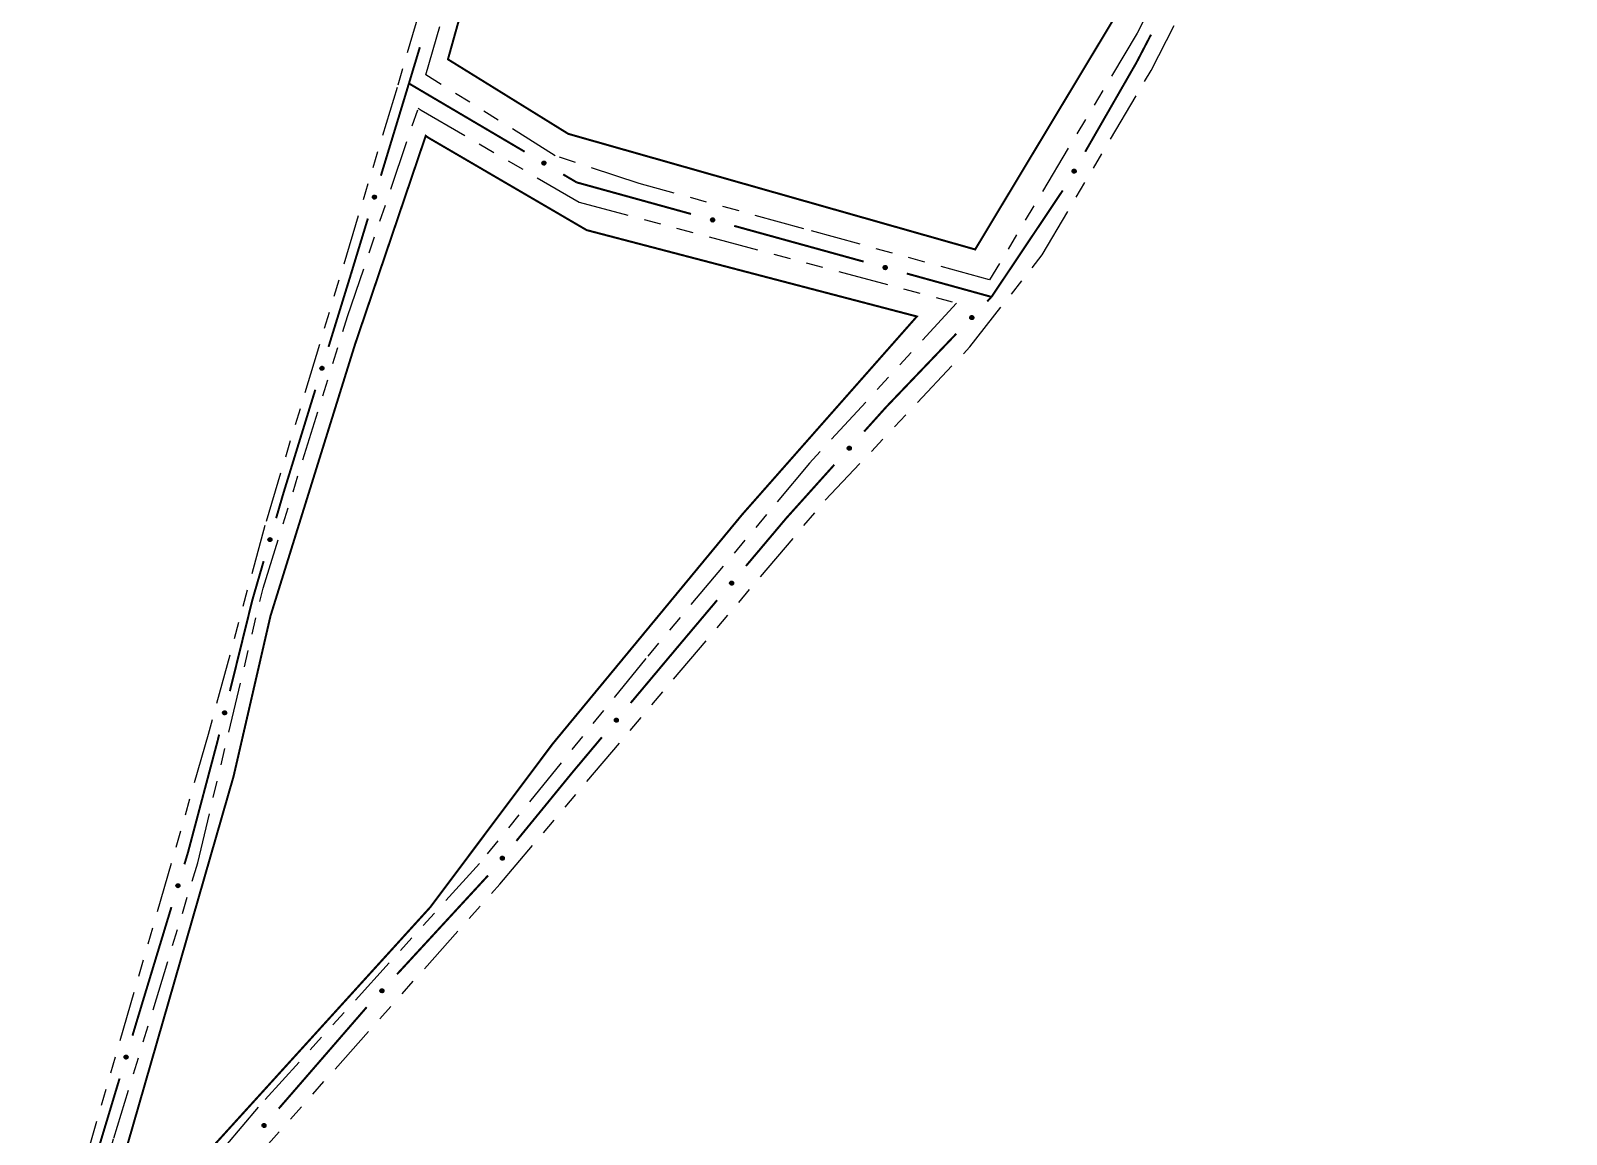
# Model space of a CAD drawing. Extents: x 208948 to 212966, y 4875285 to 4878160.
# Drawn here: x 209792 to 209929.2, y 4876643.2 to 4876741.8 of the extents above; entities that cross this region are included whole.
import ezdxf

# ---------------------------------------------------------------- set-up
doc = ezdxf.new("R2010")
doc.units = 0
doc.header["$LTSCALE"] = 1.5
doc.header["$MEASUREMENT"] = 0
doc.linetypes.add('TRACO_12', pattern=[2.5, 2, -0.5])
doc.linetypes.add('TRACO_25', pattern=[8, 3, -1, 1, -1, 1, -1])
for name, color, linetype in [('RU-QUADRA', 210, 'CONTINUOUS'), ('SV-EIXO-RUA-N-PAV', 6, 'CONTINUOUS'), ('SV-RUA-NAO-PAV', 7, 'CONTINUOUS')]:
    doc.layers.add(name, color=color, linetype=linetype)

msp = doc.modelspace()

# ---------------------------------------------------------------- linework, layer by layer
at = {"layer": 'RU-QUADRA', "linetype": 'Continuous', "const_width": 0.18, "flags": 128}
msp.add_lwpolyline([(209833.854038, 4876755.64471), (209833.854038, 4876755.64471), (209913.547494, 4877007.803964), (209983.787586, 4876971.967183), (209920.71485, 4876822.169434), (209895.288293, 4876755.649519), (209888.730898, 4876742.782971), (209876.383166, 4876722.24931), (209840.029735, 4876732.578336), (209829.27515, 4876739.238846)], close=True, dxfattribs=at)
at = {"layer": 'RU-QUADRA', "linetype": 'TRACO_12', "const_width": 0.18, "flags": 128}
msp.add_lwpolyline([(209827.550847, 4876732.220419), (209841.672902, 4876723.977615), (209871.174251, 4876716.262336), (209862.811937, 4876706.785047), (209855.564598, 4876698.562106), (209838.630913, 4876678.074437), (209827.702113, 4876663.485762), (209796.968998, 4876629.655409), (209800.090522, 4876640.351576), (209810.119243, 4876675.169704), (209813.419971, 4876689.507026), (209820.974779, 4876713.774641), (209827.290803, 4876732.400479)], close=True, dxfattribs=at)
at = {"layer": 'SV-EIXO-RUA-N-PAV', "const_width": 0.18}
for points in [[(209826.766457, 4876740.323245), (209825.900512, 4876737.450939)], [(209892.093417, 4876741.438618), (209891.169788, 4876739.664664)], [(209890.803433, 4876738.961029), (209886.216396, 4876730.978393)], [(209891.169788, 4876739.664664), (209890.803433, 4876738.961029)], [(209825.900512, 4876737.450939), (209825.789379, 4876737.082318)], [(209825.789379, 4876737.082318), (209823.282912, 4876728.840007)], [(209825.789379, 4876737.082318), (209836.126069, 4876730.987005)], [(209839.571633, 4876728.955234), (209840.433024, 4876728.447292)], [(209840.433024, 4876728.447292), (209840.780852, 4876728.242186)], [(209840.780852, 4876728.242186), (209850.994899, 4876725.422127)], [(209884.208408, 4876727.519569), (209878.090354, 4876718.377938)], [(209822.119142, 4876725.013045), (209820.664429, 4876720.229342)], [(209854.850638, 4876724.357573), (209866.417856, 4876721.16391)], [(209820.603449, 4876720.028814), (209818.602582, 4876713.539891)], [(209820.664429, 4876720.229342), (209820.603449, 4876720.028814)], [(209870.273595, 4876720.099356), (209877.021138, 4876718.236386)], [(209877.021138, 4876718.236386), (209877.84364, 4876718.009297)], [(209878.090354, 4876718.377938), (209877.84364, 4876718.009297)], [(209877.84364, 4876718.009297), (209877.45902, 4876717.607216)], [(209874.694047, 4876714.716728), (209868.472858, 4876708.213128)], [(209817.423938, 4876709.717483), (209814.771989, 4876701.117066)], [(209868.436612, 4876708.175237), (209866.466329, 4876705.98295)], [(209868.472858, 4876708.213128), (209868.436612, 4876708.175237)], [(209863.792552, 4876703.007902), (209859.781885, 4876698.545329)], [(209814.571947, 4876700.468317), (209813.923922, 4876698.239503)], [(209814.771989, 4876701.117066), (209814.571947, 4876700.468317)], [(209859.515015, 4876698.248389), (209855.904415, 4876693.966792)], [(209859.781885, 4876698.545329), (209859.515015, 4876698.248389)], [(209812.807171, 4876694.398557), (209811.969608, 4876691.517847)], [(209811.807508, 4876690.960324), (209809.791162, 4876682.785945)], [(209811.969608, 4876691.517847), (209811.807508, 4876690.960324)], [(209853.325764, 4876690.908923), (209850.102451, 4876687.086587)], [(209850.048908, 4876687.023094), (209845.601798, 4876681.725233)], [(209850.102451, 4876687.086587), (209850.048908, 4876687.023094)], [(209808.833208, 4876678.902348), (209808.707986, 4876678.394695)], [(209843.030079, 4876678.661532), (209840.45836, 4876675.597832)], [(209808.707986, 4876678.394695), (209806.275548, 4876669.235042)], [(209840.415258, 4876675.546485), (209835.394863, 4876669.404214)], [(209840.45836, 4876675.597832), (209840.415258, 4876675.546485)], [(209806.275548, 4876669.235042), (209806.027319, 4876668.300306)], [(209806.027319, 4876668.300306), (209805.727191, 4876667.312007)], [(209832.859591, 4876666.310478), (209824.725428, 4876657.48804)], [(209804.564881, 4876663.484601), (209801.949683, 4876654.872938)], [(209801.880661, 4876654.645655), (209801.08459, 4876652.000377)], [(209801.949683, 4876654.872938), (209801.880661, 4876654.645655)], [(209822.014495, 4876654.546822), (209814.153848, 4876645.479837)], [(209799.931894, 4876648.170064), (209797.914676, 4876641.467018)]]:
    msp.add_lwpolyline(points, dxfattribs=at)
at = {"layer": 'SV-EIXO-RUA-N-PAV'}
for points in [[(209837.781001, 4876730.138924), (209837.828179, 4876730.151817), (209837.871363, 4876730.153251), (209837.907725, 4876730.14408), (209837.937743, 4876730.127597), (209837.966555, 4876730.107276), (209837.991083, 4876730.080379), (209838.011693, 4876730.044497), (209838.024959, 4876729.997261), (209838.02352, 4876729.952927), (209838.016437, 4876729.916797), (209838.001052, 4876729.884506), (209837.980842, 4876729.856848), (209837.95206, 4876729.832293), (209837.915493, 4876729.811762), (209837.867673, 4876729.799572), (209837.825327, 4876729.798457), (209837.790389, 4876729.808251), (209837.758023, 4876729.823923), (209837.728858, 4876729.845022), (209837.704933, 4876729.871563), (209837.684327, 4876729.908418), (209837.672921, 4876729.955776), (209837.671327, 4876729.997998), (209837.680628, 4876730.033065), (209837.696774, 4876730.064581), (209837.716805, 4876730.093727), (209837.742816, 4876730.119508), (209837.781001, 4876730.138924)], [(209885.38697, 4876729.314033), (209885.400393, 4876729.267002), (209885.402312, 4876729.223837), (209885.39355, 4876729.187375), (209885.377407, 4876729.157173), (209885.35741, 4876729.128135), (209885.330791, 4876729.103306), (209885.295142, 4876729.082294), (209885.248059, 4876729.068498), (209885.203711, 4876729.069438), (209885.167504, 4876729.076115), (209885.135042, 4876729.091136), (209885.107158, 4876729.111034), (209885.082282, 4876729.139537), (209885.061341, 4876729.175872), (209885.048614, 4876729.223552), (209885.047023, 4876729.265882), (209885.056424, 4876729.300928), (209885.071731, 4876729.333468), (209885.092501, 4876729.362869), (209885.118771, 4876729.38709), (209885.155393, 4876729.408109), (209885.202619, 4876729.420047), (209885.244821, 4876729.422116), (209885.279989, 4876729.41321), (209885.311686, 4876729.397418), (209885.341054, 4876729.377716), (209885.367127, 4876729.351997), (209885.38697, 4876729.314033)], [(209822.848148, 4876727.031964), (209822.871783, 4876726.989145), (209822.88334, 4876726.947512), (209822.882985, 4876726.910013), (209822.87403, 4876726.876958), (209822.861061, 4876726.844173), (209822.840692, 4876726.814004), (209822.810668, 4876726.785528), (209822.767882, 4876726.761517), (209822.724454, 4876726.752481), (209822.687672, 4876726.750863), (209822.652667, 4876726.758215), (209822.621029, 4876726.771348), (209822.590391, 4876726.793542), (209822.56183, 4876726.824251), (209822.538728, 4876726.867858), (209822.527677, 4876726.908752), (209822.528974, 4876726.945014), (209822.536588, 4876726.980159), (209822.55023, 4876727.013471), (209822.570395, 4876727.04297), (209822.601365, 4876727.071671), (209822.644708, 4876727.093903), (209822.685369, 4876727.10539), (209822.721639, 4876727.104603), (209822.756071, 4876727.096327), (209822.789112, 4876727.083719), (209822.820291, 4876727.064506), (209822.848148, 4876727.031964)], [(209852.813567, 4876725.0342), (209852.855761, 4876725.058932), (209852.897082, 4876725.071561), (209852.934577, 4876725.072174), (209852.967852, 4876725.064076), (209853.000961, 4876725.051957), (209853.031646, 4876725.032375), (209853.060889, 4876725.003096), (209853.085996, 4876724.960944), (209853.09615, 4876724.917764), (209853.098718, 4876724.881036), (209853.092272, 4876724.845853), (209853.07996, 4876724.813886), (209853.058565, 4876724.782685), (209853.028605, 4876724.753341), (209852.985608, 4876724.72912), (209852.945013, 4876724.717018), (209852.90873, 4876724.717377), (209852.8734, 4876724.724081), (209852.839747, 4876724.736858), (209852.809737, 4876724.756255), (209852.780246, 4876724.786473), (209852.756902, 4876724.829228), (209852.744369, 4876724.869579), (209852.744219, 4876724.905857), (209852.751603, 4876724.940491), (209852.763354, 4876724.973847), (209852.781754, 4876725.005512), (209852.813567, 4876725.0342)], [(209868.236523, 4876720.775982), (209868.278717, 4876720.800715), (209868.320038, 4876720.813343), (209868.357534, 4876720.813956), (209868.390809, 4876720.805859), (209868.423918, 4876720.79374), (209868.454603, 4876720.774157), (209868.483845, 4876720.744879), (209868.508952, 4876720.702727), (209868.519107, 4876720.659547), (209868.521675, 4876720.622819), (209868.515228, 4876720.587635), (209868.502917, 4876720.555669), (209868.481521, 4876720.524468), (209868.451561, 4876720.495123), (209868.408565, 4876720.470903), (209868.367969, 4876720.4588), (209868.331687, 4876720.45916), (209868.296357, 4876720.465864), (209868.262703, 4876720.478641), (209868.232693, 4876720.498038), (209868.203202, 4876720.528256), (209868.179859, 4876720.571011), (209868.167326, 4876720.611361), (209868.167175, 4876720.64764), (209868.174559, 4876720.682274), (209868.18631, 4876720.715629), (209868.204711, 4876720.747294), (209868.236523, 4876720.775982)], [(209876.255398, 4876716.189706), (209876.257176, 4876716.14083), (209876.248709, 4876716.09846), (209876.231477, 4876716.065154), (209876.208574, 4876716.039693), (209876.18221, 4876716.016283), (209876.150422, 4876715.998547), (209876.110781, 4876715.986676), (209876.061764, 4876715.984548), (209876.01893, 4876715.996074), (209875.985373, 4876716.011222), (209875.957448, 4876716.033575), (209875.935137, 4876716.059567), (209875.917805, 4876716.093195), (209875.906167, 4876716.133486), (209875.90522, 4876716.182826), (209875.913806, 4876716.224307), (209875.93132, 4876716.256085), (209875.95397, 4876716.284016), (209875.981172, 4876716.307592), (209876.012475, 4876716.324823), (209876.053062, 4876716.336468), (209876.101774, 4876716.336757), (209876.143244, 4876716.328666), (209876.17526, 4876716.311603), (209876.202256, 4876716.288685), (209876.226056, 4876716.262527), (209876.245216, 4876716.231316), (209876.255398, 4876716.189706)], [(209818.16079, 4876711.733552), (209818.184258, 4876711.690642), (209818.195653, 4876711.648963), (209818.195152, 4876711.611466), (209818.186069, 4876711.578447), (209818.172972, 4876711.545712), (209818.152486, 4876711.515623), (209818.122352, 4876711.487263), (209818.079472, 4876711.46342), (209818.03601, 4876711.454553), (209817.999222, 4876711.453077), (209817.964246, 4876711.460566), (209817.932659, 4876711.473821), (209817.902108, 4876711.496135), (209817.873666, 4876711.526953), (209817.850734, 4876711.570651), (209817.839843, 4876711.611587), (209817.84128, 4876711.647844), (209817.849031, 4876711.682959), (209817.862802, 4876711.716218), (209817.883082, 4876711.745638), (209817.914163, 4876711.774219), (209817.957593, 4876711.796281), (209817.998298, 4876711.80761), (209818.034565, 4876711.806682), (209818.068964, 4876711.798273), (209818.101956, 4876711.785536), (209818.13306, 4876711.766202), (209818.16079, 4876711.733552)], [(209865.307357, 4876704.528707), (209865.310653, 4876704.47991), (209865.303508, 4876704.437297), (209865.287319, 4876704.403471), (209865.265219, 4876704.37731), (209865.239595, 4876704.353093), (209865.208374, 4876704.334376), (209865.169121, 4876704.321279), (209865.120194, 4876704.317629), (209865.077022, 4876704.327817), (209865.043011, 4876704.341914), (209865.014405, 4876704.363388), (209864.991296, 4876704.388675), (209864.972927, 4876704.421748), (209864.960042, 4876704.461657), (209864.957562, 4876704.510944), (209864.964854, 4876704.552672), (209864.981372, 4876704.584979), (209865.003142, 4876704.613601), (209865.029598, 4876704.638011), (209865.060351, 4876704.656207), (209865.100556, 4876704.669108), (209865.149235, 4876704.670911), (209865.190937, 4876704.664113), (209865.223467, 4876704.648054), (209865.251163, 4876704.625986), (209865.275765, 4876704.600581), (209865.295886, 4876704.56998), (209865.307357, 4876704.528707)], [(209813.511363, 4876696.426264), (209813.535521, 4876696.383739), (209813.547588, 4876696.34225), (209813.547693, 4876696.30475), (209813.539144, 4876696.271588), (209813.526578, 4876696.238646), (209813.506581, 4876696.20823), (209813.476908, 4876696.179387), (209813.434419, 4876696.154854), (209813.391106, 4876696.145286), (209813.354346, 4876696.143216), (209813.319254, 4876696.150139), (209813.287457, 4876696.162883), (209813.256549, 4876696.1847), (209813.227614, 4876696.215055), (209813.203979, 4876696.258376), (209813.192428, 4876696.299132), (209813.193279, 4876696.335407), (209813.200462, 4876696.370642), (209813.213694, 4876696.404119), (209813.233496, 4876696.433864), (209813.264112, 4876696.462942), (209813.307179, 4876696.485703), (209813.347696, 4876696.497688), (209813.383973, 4876696.497346), (209813.418504, 4876696.489494), (209813.451697, 4876696.477291), (209813.483109, 4876696.458463), (209813.511363, 4876696.426264)], [(209854.791868, 4876692.476732), (209854.796701, 4876692.428063), (209854.790903, 4876692.385246), (209854.775788, 4876692.350926), (209854.754524, 4876692.324082), (209854.729677, 4876692.299069), (209854.699062, 4876692.279377), (209854.660241, 4876692.265049), (209854.611453, 4876692.259857), (209854.567982, 4876692.26868), (209854.533542, 4876692.281698), (209854.504274, 4876692.302259), (209854.480379, 4876692.326804), (209854.460976, 4876692.359282), (209854.44684, 4876692.398765), (209854.442807, 4876692.447949), (209854.44878, 4876692.489887), (209854.464271, 4876692.522698), (209854.485128, 4876692.551992), (209854.510801, 4876692.577224), (209854.540965, 4876692.596381), (209854.580744, 4876692.610543), (209854.629341, 4876692.613879), (209854.671237, 4876692.6084), (209854.704258, 4876692.593374), (209854.732635, 4876692.572191), (209854.758026, 4876692.547574), (209854.779102, 4876692.517623), (209854.791868, 4876692.476732)], [(209809.453472, 4876680.957283), (209809.479357, 4876680.915786), (209809.493118, 4876680.874829), (209809.494764, 4876680.837364), (209809.487586, 4876680.803879), (209809.476384, 4876680.770449), (209809.457654, 4876680.739236), (209809.429192, 4876680.709198), (209809.387747, 4876680.68294), (209809.344863, 4876680.6716), (209809.30822, 4876680.668022), (209809.272872, 4876680.673496), (209809.240579, 4876680.684923), (209809.208801, 4876680.705451), (209809.178642, 4876680.734591), (209809.153246, 4876680.776905), (209809.14003, 4876680.817151), (209809.13939, 4876680.85343), (209809.145119, 4876680.888931), (209809.156964, 4876680.922923), (209809.175527, 4876680.953456), (209809.204922, 4876680.983769), (209809.247017, 4876681.008281), (209809.287007, 4876681.02192), (209809.323268, 4876681.02307), (209809.358092, 4876681.016643), (209809.391759, 4876681.005815), (209809.423918, 4876680.988293), (209809.453472, 4876680.957283)], [(209844.492629, 4876680.232657), (209844.497572, 4876680.183999), (209844.491871, 4876680.141169), (209844.476834, 4876680.106815), (209844.455631, 4876680.079923), (209844.43084, 4876680.054853), (209844.40027, 4876680.035093), (209844.361481, 4876680.020676), (209844.312706, 4876680.015375), (209844.269214, 4876680.024098), (209844.234746, 4876680.037038), (209844.20543, 4876680.057533), (209844.18148, 4876680.082024), (209844.162004, 4876680.114458), (209844.147778, 4876680.153909), (209844.143634, 4876680.203084), (209844.149511, 4876680.245035), (209844.164928, 4876680.277881), (209844.185719, 4876680.307222), (209844.211335, 4876680.332513), (209844.241456, 4876680.351737), (209844.281202, 4876680.365989), (209844.329792, 4876680.369436), (209844.3717, 4876680.364052), (209844.404754, 4876680.349101), (209844.43318, 4876680.327981), (209844.458627, 4876680.303422), (209844.47977, 4876680.273519), (209844.492629, 4876680.232657)], [(209834.305319, 4876667.897252), (209834.310898, 4876667.848663), (209834.305758, 4876667.805762), (209834.291172, 4876667.771215), (209834.270323, 4876667.744047), (209834.245862, 4876667.718655), (209834.215553, 4876667.698496), (209834.176956, 4876667.683573), (209834.128254, 4876667.677634), (209834.084652, 4876667.685788), (209834.050017, 4876667.698276), (209834.020436, 4876667.718386), (209833.996168, 4876667.742561), (209833.976269, 4876667.774737), (209833.961528, 4876667.813998), (209833.956741, 4876667.863115), (209833.962069, 4876667.905139), (209833.977054, 4876667.938185), (209833.997459, 4876667.967795), (209834.022742, 4876667.993419), (209834.052609, 4876668.013036), (209834.092166, 4876668.027806), (209834.140706, 4876668.031889), (209834.182681, 4876668.027054), (209834.215928, 4876668.012536), (209834.244628, 4876667.991791), (209834.270394, 4876667.967567), (209834.291926, 4876667.937942), (209834.305319, 4876667.897252)], [(209805.293117, 4876665.503798), (209805.316768, 4876665.460988), (209805.328341, 4876665.419359), (209805.328, 4876665.38186), (209805.319058, 4876665.348802), (209805.306101, 4876665.316012), (209805.285744, 4876665.285836), (209805.255731, 4876665.257348), (209805.212954, 4876665.233321), (209805.16953, 4876665.224269), (209805.132748, 4876665.222636), (209805.09774, 4876665.229975), (209805.066097, 4876665.243096), (209805.035451, 4876665.265278), (209805.006878, 4876665.295976), (209804.983759, 4876665.339575), (209804.972693, 4876665.380464), (209804.973976, 4876665.416726), (209804.981577, 4876665.451874), (209804.995206, 4876665.485191), (209805.01536, 4876665.514698), (209805.046319, 4876665.543411), (209805.089654, 4876665.565659), (209805.13031, 4876665.577162), (209805.166581, 4876665.576389), (209805.201016, 4876665.568126), (209805.234061, 4876665.555531), (209805.265248, 4876665.53633), (209805.293117, 4876665.503798)], [(209823.54806, 4876656.048651), (209823.550735, 4876655.999815), (209823.543049, 4876655.957297), (209823.526431, 4876655.923679), (209823.504001, 4876655.897802), (209823.478071, 4876655.873912), (209823.446615, 4876655.855594), (209823.407198, 4876655.842997), (209823.358229, 4876655.839969), (209823.31519, 4876655.850705), (209823.28136, 4876655.865234), (209823.25303, 4876655.88707), (209823.230244, 4876655.912648), (209823.212297, 4876655.945952), (209823.199921, 4876655.986022), (209823.198068, 4876656.035336), (209823.205889, 4876656.076968), (209823.222816, 4876656.109063), (209823.244949, 4876656.137405), (209823.271713, 4876656.161477), (209823.302695, 4876656.179281), (209823.343061, 4876656.191669), (209823.391759, 4876656.192853), (209823.433371, 4876656.185526), (209823.465695, 4876656.169054), (209823.493108, 4876656.146636), (209823.517385, 4876656.12092), (209823.537115, 4876656.090066), (209823.54806, 4876656.048651)], [(209800.655058, 4876650.191083), (209800.678816, 4876650.148333), (209800.690493, 4876650.106733), (209800.690247, 4876650.069234), (209800.681388, 4876650.036153), (209800.668513, 4876650.003331), (209800.648232, 4876649.973103), (209800.618291, 4876649.94454), (209800.575574, 4876649.920406), (209800.532172, 4876649.911245), (209800.495395, 4876649.90952), (209800.460369, 4876649.916771), (209800.428693, 4876649.929812), (209800.397991, 4876649.951917), (209800.369341, 4876649.982543), (209800.346113, 4876650.026084), (209800.334945, 4876650.066946), (209800.336136, 4876650.103211), (209800.343649, 4876650.138378), (209800.357194, 4876650.171729), (209800.377274, 4876650.201286), (209800.408161, 4876650.230077), (209800.451439, 4876650.252434), (209800.492067, 4876650.264038), (209800.528339, 4876650.263356), (209800.562795, 4876650.25518), (209800.595872, 4876650.242667), (209800.627107, 4876650.223545), (209800.655058, 4876650.191083)], [(209813.01342, 4876644.010389), (209813.01712, 4876643.961621), (209813.010328, 4876643.91895), (209812.99442, 4876643.884991), (209812.972538, 4876643.858648), (209812.947115, 4876643.83422), (209812.916051, 4876643.815245), (209812.876907, 4876643.801823), (209812.828012, 4876643.797767), (209812.784758, 4876643.807598), (209812.75063, 4876643.821413), (209812.721847, 4876643.842649), (209812.69853, 4876643.867743), (209812.679887, 4876643.900664), (209812.666673, 4876643.940464), (209812.663785, 4876643.989729), (209812.67073, 4876644.031516), (209812.68698, 4876644.063959), (209812.708513, 4876644.09276), (209812.734766, 4876644.117389), (209812.765367, 4876644.135839), (209812.805464, 4876644.149072), (209812.854126, 4876644.151278), (209812.895883, 4876644.144826), (209812.928545, 4876644.129037), (209812.956423, 4876644.107199), (209812.981234, 4876644.081999), (209813.001608, 4876644.051566), (209813.01342, 4876644.010389)]]:
    msp.add_lwpolyline(points, close=True, dxfattribs=at)
for points in [[(209837.671327, 4876729.997998), (209837.980842, 4876729.856848)], [(209837.672921, 4876729.955776), (209837.95206, 4876729.832293)], [(209837.673485, 4876729.974922), (209837.961844, 4876729.846069)], [(209837.678576, 4876730.013106), (209837.988093, 4876729.871778)], [(209837.680628, 4876730.033065), (209838.001052, 4876729.884506)], [(209837.682709, 4876729.931464), (209837.930894, 4876729.823133)], [(209837.684327, 4876729.908418), (209837.915493, 4876729.811762)], [(209837.69072, 4876730.047132), (209838.005902, 4876729.899294)], [(209837.696774, 4876730.064581), (209838.016437, 4876729.916797)], [(209837.700582, 4876729.889243), (209837.884665, 4876729.809207)], [(209837.704933, 4876729.871563), (209837.867673, 4876729.799572)], [(209837.710609, 4876730.078174), (209838.016599, 4876729.938925)], [(209837.716805, 4876730.093727), (209838.02352, 4876729.952927)], [(209837.720957, 4876729.856635), (209837.840725, 4876729.801852)], [(209837.728858, 4876729.845022), (209837.825327, 4876729.798457)], [(209837.733813, 4876730.104093), (209838.020515, 4876729.977802)], [(209837.742816, 4876730.119508), (209838.024959, 4876729.997261)], [(209837.761719, 4876730.12724), (209838.014335, 4876730.021049)], [(209837.781001, 4876730.138924), (209838.011693, 4876730.044497)], [(209837.806984, 4876730.144903), (209837.994804, 4876730.065832)], [(209837.828179, 4876730.151817), (209837.991083, 4876730.080379)], [(209837.852793, 4876730.152741), (209837.970692, 4876730.097475)], [(209837.871363, 4876730.153251), (209837.966555, 4876730.107276)], [(209885.092501, 4876729.362869), (209885.047023, 4876729.265882)], [(209885.118771, 4876729.38709), (209885.048614, 4876729.223552)], [(209885.104025, 4876729.3709), (209885.050591, 4876729.250524)], [(209885.136401, 4876729.39164), (209885.05844, 4876729.206669)], [(209885.155393, 4876729.408109), (209885.061341, 4876729.175872)], [(209885.178419, 4876729.409987), (209885.072884, 4876729.160599)], [(209885.202619, 4876729.420047), (209885.082282, 4876729.139537)], [(209885.22177, 4876729.419699), (209885.096167, 4876729.129909)], [(209885.244821, 4876729.422116), (209885.107158, 4876729.111034)], [(209885.260009, 4876729.415037), (209885.122169, 4876729.103951)], [(209885.279989, 4876729.41321), (209885.135042, 4876729.091136)], [(209885.294169, 4876729.403276), (209885.149883, 4876729.086452)], [(209885.311686, 4876729.397418), (209885.167504, 4876729.076115)], [(209885.325433, 4876729.383738), (209885.189632, 4876729.076201)], [(209885.341054, 4876729.377716), (209885.203711, 4876729.069438)], [(209885.351611, 4876729.360826), (209885.228551, 4876729.072723)], [(209885.367127, 4876729.351997), (209885.248059, 4876729.068498)], [(209885.37507, 4876729.333182), (209885.271725, 4876729.079389)], [(209885.38697, 4876729.314033), (209885.295142, 4876729.082294)], [(209885.393241, 4876729.288118), (209885.316286, 4876729.099422)], [(209885.400393, 4876729.267002), (209885.330791, 4876729.103306)], [(209885.401593, 4876729.242401), (209885.347656, 4876729.123887)], [(209885.402312, 4876729.223837), (209885.35741, 4876729.128135)], [(209822.55023, 4876727.013471), (209822.527677, 4876726.908752)], [(209822.559658, 4876727.023883), (209822.534601, 4876726.894586)], [(209822.570395, 4876727.04297), (209822.538728, 4876726.867858)], [(209822.586554, 4876727.05136), (209822.552092, 4876726.853612)], [(209822.601365, 4876727.071671), (209822.56183, 4876726.824251)], [(209822.623383, 4876727.078668), (209822.576506, 4876726.811958)], [(209822.644708, 4876727.093903), (209822.590391, 4876726.793542)], [(209822.663449, 4876727.097861), (209822.606082, 4876726.787276)], [(209822.685369, 4876727.10539), (209822.621029, 4876726.771348)], [(209822.701759, 4876727.1019), (209822.637246, 4876726.767815)], [(209822.721639, 4876727.104603), (209822.652667, 4876726.758215)], [(209822.737687, 4876727.098105), (209822.668181, 4876726.756982)], [(209822.756071, 4876727.096327), (209822.687672, 4876726.750863)], [(209822.772538, 4876727.086081), (209822.709216, 4876726.755913)], [(209822.789112, 4876727.083719), (209822.724454, 4876726.752481)], [(209822.80319, 4876727.069628), (209822.747923, 4876726.761257)], [(209822.820291, 4876727.064506), (209822.767882, 4876726.761517)], [(209822.832255, 4876727.047954), (209822.7885, 4876726.777442)], [(209822.848148, 4876727.031964), (209822.810668, 4876726.785528)], [(209822.860075, 4876727.008117), (209822.827429, 4876726.806964)], [(209822.871783, 4876726.989145), (209822.840692, 4876726.814004)], [(209822.878473, 4876726.96544), (209822.852508, 4876726.837845)], [(209822.88334, 4876726.947512), (209822.861061, 4876726.844173)], [(209852.744219, 4876724.905857), (209853.092272, 4876724.845853)], [(209852.744369, 4876724.869579), (209853.07996, 4876724.813886)], [(209852.747435, 4876724.886053), (209853.083074, 4876724.830189)], [(209852.7503, 4876724.922067), (209853.093105, 4876724.861394)], [(209852.751603, 4876724.940491), (209853.098718, 4876724.881036)], [(209852.752461, 4876724.84786), (209853.064425, 4876724.798533)], [(209852.756902, 4876724.829228), (209853.058565, 4876724.782685)], [(209852.761421, 4876724.957217), (209853.093114, 4876724.902443)], [(209852.763354, 4876724.973847), (209853.09615, 4876724.917764)], [(209852.772682, 4876724.808303), (209853.040514, 4876724.76833)], [(209852.777076, 4876724.988284), (209853.086772, 4876724.940999)], [(209852.780246, 4876724.786473), (209853.028605, 4876724.753341)], [(209852.781754, 4876725.005512), (209853.085996, 4876724.960944)], [(209852.797992, 4876725.017898), (209853.069544, 4876724.981145)], [(209852.800933, 4876724.772192), (209852.999505, 4876724.742847)], [(209852.809737, 4876724.756255), (209852.985608, 4876724.72912)], [(209852.813567, 4876725.0342), (209853.060889, 4876725.003096)], [(209852.829094, 4876724.746014), (209852.958996, 4876724.724305)], [(209852.837098, 4876725.046738), (209853.039027, 4876725.019297)], [(209852.839747, 4876724.736858), (209852.945013, 4876724.717018)], [(209852.855761, 4876725.058932), (209853.031646, 4876725.032375)], [(209852.879285, 4876725.066233), (209853.007508, 4876725.043571)], [(209852.897082, 4876725.071561), (209853.000961, 4876725.051957)], [(209868.167175, 4876720.64764), (209868.515228, 4876720.587635)], [(209868.167326, 4876720.611361), (209868.502917, 4876720.555669)], [(209868.170391, 4876720.627836), (209868.50603, 4876720.571972)], [(209868.173257, 4876720.66385), (209868.516061, 4876720.603176)], [(209868.174559, 4876720.682274), (209868.521675, 4876720.622819)], [(209868.175418, 4876720.589643), (209868.487381, 4876720.540316)], [(209868.179859, 4876720.571011), (209868.481521, 4876720.524468)], [(209868.184377, 4876720.699), (209868.51607, 4876720.644226)], [(209868.18631, 4876720.715629), (209868.519107, 4876720.659547)], [(209868.195639, 4876720.550086), (209868.463471, 4876720.510113)], [(209868.200032, 4876720.730067), (209868.509728, 4876720.682781)], [(209868.203202, 4876720.528256), (209868.451561, 4876720.495123)], [(209868.204711, 4876720.747294), (209868.508952, 4876720.702727)], [(209868.220949, 4876720.759681), (209868.492501, 4876720.722927)], [(209868.223889, 4876720.513975), (209868.422461, 4876720.48463)], [(209868.232693, 4876720.498038), (209868.408565, 4876720.470903)], [(209868.236523, 4876720.775982), (209868.483845, 4876720.744879)], [(209868.252051, 4876720.487797), (209868.381952, 4876720.466087)], [(209868.260054, 4876720.78852), (209868.461983, 4876720.76108)], [(209868.262703, 4876720.478641), (209868.367969, 4876720.4588)], [(209868.278717, 4876720.800715), (209868.454603, 4876720.774157)], [(209868.302241, 4876720.808015), (209868.430464, 4876720.785354)], [(209868.320038, 4876720.813343), (209868.423918, 4876720.79374)], [(209876.012475, 4876716.324823), (209875.90522, 4876716.182826)], [(209876.053062, 4876716.336468), (209875.906167, 4876716.133486)], [(209876.030682, 4876716.325021), (209875.910721, 4876716.164083)], [(209875.994283, 4876716.312632), (209875.913594, 4876716.208541)], [(209876.075869, 4876716.33278), (209875.91372, 4876716.115894)], [(209875.981172, 4876716.307592), (209875.913806, 4876716.224307)], [(209876.101774, 4876716.336757), (209875.917805, 4876716.093195)], [(209876.120285, 4876716.331836), (209875.928982, 4876716.080524)], [(209876.143244, 4876716.328666), (209875.935137, 4876716.059567)], [(209876.156297, 4876716.318158), (209875.948016, 4876716.049098)], [(209876.17526, 4876716.311603), (209875.957448, 4876716.033575)], [(209876.18665, 4876716.298565), (209875.970738, 4876716.025475)], [(209876.202256, 4876716.288685), (209875.985373, 4876716.011222)], [(209876.21233, 4876716.272112), (209876.006879, 4876716.00601)], [(209876.226056, 4876716.262527), (209876.01893, 4876715.996074)], [(209876.232265, 4876716.243601), (209876.043834, 4876715.993319)], [(209876.245216, 4876716.231316), (209876.061764, 4876715.984548)], [(209876.248426, 4876716.211147), (209876.087349, 4876715.989459)], [(209876.255398, 4876716.189706), (209876.110781, 4876715.986676)], [(209876.255285, 4876716.163044), (209876.135409, 4876715.998246)], [(209876.257176, 4876716.14083), (209876.150422, 4876715.998547)], [(209876.252454, 4876716.116656), (209876.171722, 4876716.014494)], [(209876.248709, 4876716.09846), (209876.18221, 4876716.016283)], [(209817.862802, 4876711.716218), (209817.839843, 4876711.611587)], [(209817.872271, 4876711.726593), (209817.846711, 4876711.597394)], [(209817.883082, 4876711.745638), (209817.850734, 4876711.570651)], [(209817.899274, 4876711.753965), (209817.864042, 4876711.556352)], [(209817.914163, 4876711.774219), (209817.873666, 4876711.526953)], [(209817.936208, 4876711.78113), (209817.888295, 4876711.514604)], [(209817.957593, 4876711.796281), (209817.902108, 4876711.496135)], [(209817.976349, 4876711.800167), (209817.917775, 4876711.489807)], [(209817.998298, 4876711.80761), (209817.932659, 4876711.473821)], [(209818.014674, 4876711.804056), (209817.948862, 4876711.470225)], [(209818.034565, 4876711.806682), (209817.964246, 4876711.460566)], [(209818.050587, 4876711.800122), (209817.979755, 4876711.459272)], [(209818.068964, 4876711.798273), (209817.999222, 4876711.453077)], [(209818.085391, 4876711.787962), (209818.020786, 4876711.458043)], [(209818.101956, 4876711.785536), (209818.03601, 4876711.454553)], [(209818.115979, 4876711.771391), (209818.059513, 4876711.463237)], [(209818.13306, 4876711.766202), (209818.079472, 4876711.46342)], [(209818.144959, 4876711.749604), (209818.100153, 4876711.479264)], [(209818.16079, 4876711.733552), (209818.122352, 4876711.487263)], [(209818.172624, 4876711.709659), (209818.139196, 4876711.508634)], [(209818.184258, 4876711.690642), (209818.152486, 4876711.515623)], [(209818.190856, 4876711.666911), (209818.164395, 4876711.539418)], [(209818.195653, 4876711.648963), (209818.172972, 4876711.545712)], [(209865.060351, 4876704.656207), (209864.957562, 4876704.510944)], [(209865.100556, 4876704.669108), (209864.960042, 4876704.461657)], [(209865.078542, 4876704.656971), (209864.963642, 4876704.492381)], [(209865.029598, 4876704.638011), (209864.964854, 4876704.552672)], [(209865.042546, 4876704.643456), (209864.965133, 4876704.536907)], [(209865.123467, 4876704.666131), (209864.968139, 4876704.444309)], [(209865.149235, 4876704.670911), (209864.972927, 4876704.421748)], [(209865.16789, 4876704.666567), (209864.984492, 4876704.40943)], [(209865.190937, 4876704.664113), (209864.991296, 4876704.388675)], [(209865.20431, 4876704.654016), (209865.004495, 4876704.378611)], [(209865.223467, 4876704.648054), (209865.014405, 4876704.363388)], [(209865.235258, 4876704.635376), (209865.02794, 4876704.355706)], [(209865.251163, 4876704.625986), (209865.043011, 4876704.341914)], [(209865.261747, 4876704.609734), (209865.064668, 4876704.337374)], [(209865.275765, 4876704.600581), (209865.077022, 4876704.327817)], [(209865.282559, 4876704.581857), (209865.102, 4876704.325838)], [(209865.295886, 4876704.56998), (209865.120194, 4876704.317629)], [(209865.299722, 4876704.54992), (209865.145614, 4876704.323332)], [(209865.307357, 4876704.528707), (209865.169121, 4876704.321279)], [(209865.308072, 4876704.502054), (209865.193378, 4876704.33361)], [(209865.310653, 4876704.47991), (209865.208374, 4876704.334376)], [(209865.306685, 4876704.455601), (209865.229169, 4876704.350978)], [(209865.303508, 4876704.437297), (209865.239595, 4876704.353093)], [(209813.213694, 4876696.404119), (209813.192428, 4876696.299132)], [(209813.222994, 4876696.414647), (209813.199525, 4876696.285052)], [(209813.233496, 4876696.433864), (209813.203979, 4876696.258376)], [(209813.249551, 4876696.442451), (209813.217516, 4876696.244295)], [(209813.264112, 4876696.462942), (209813.227614, 4876696.215055)], [(209813.286042, 4876696.470209), (209813.24244, 4876696.202944)], [(209813.307179, 4876696.485703), (209813.256549, 4876696.1847)], [(209813.32587, 4876696.489891), (209813.272316, 4876696.178626)], [(209813.347696, 4876696.497688), (209813.287457, 4876696.162883)], [(209813.364127, 4876696.494399), (209813.303717, 4876696.159549)], [(209813.383973, 4876696.497346), (209813.319254, 4876696.150139)], [(209813.400099, 4876696.491046), (209813.334782, 4876696.149096)], [(209813.418504, 4876696.489494), (209813.354346, 4876696.143216)], [(209813.435095, 4876696.47945), (209813.375827, 4876696.14853)], [(209813.451697, 4876696.477291), (209813.391106, 4876696.145286)], [(209813.465947, 4876696.463375), (209813.414466, 4876696.154348)], [(209813.483109, 4876696.458463), (209813.434419, 4876696.154854)], [(209813.495275, 4876696.442058), (209813.454841, 4876696.17103)], [(209813.511363, 4876696.426264), (209813.476908, 4876696.179387)], [(209813.523581, 4876696.402566), (209813.493405, 4876696.201027)], [(209813.535521, 4876696.383739), (209813.506581, 4876696.20823)], [(209813.542502, 4876696.360118), (209813.518103, 4876696.232214)], [(209813.547588, 4876696.34225), (209813.526578, 4876696.238646)], [(209854.540965, 4876692.596381), (209854.442807, 4876692.447949)], [(209854.580744, 4876692.610543), (209854.44684, 4876692.398765)], [(209854.510801, 4876692.577224), (209854.44878, 4876692.489887)], [(209854.559123, 4876692.597718), (209854.44947, 4876692.429587)], [(209854.523571, 4876692.583075), (209854.449556, 4876692.474138)], [(209854.603737, 4876692.608289), (209854.45548, 4876692.381681)], [(209854.629341, 4876692.613879), (209854.460976, 4876692.359282)], [(209854.648124, 4876692.610127), (209854.472925, 4876692.347335)], [(209854.671237, 4876692.6084), (209854.480379, 4876692.326804)], [(209854.684922, 4876692.59873), (209854.493889, 4876692.317162)], [(209854.704258, 4876692.593374), (209854.504274, 4876692.302259)], [(209854.716442, 4876692.581075), (209854.518044, 4876692.295007)], [(209854.732635, 4876692.572191), (209854.533542, 4876692.281698)], [(209854.743727, 4876692.556281), (209854.555332, 4876692.277842)], [(209854.758026, 4876692.547574), (209854.567982, 4876692.26868)], [(209854.765407, 4876692.529074), (209854.59301, 4876692.267489)], [(209854.779102, 4876692.517623), (209854.611453, 4876692.259857)], [(209854.783568, 4876692.497694), (209854.636681, 4876692.26636)], [(209854.791868, 4876692.476732), (209854.660241, 4876692.265049)], [(209854.793423, 4876692.450115), (209854.684097, 4876692.278138)], [(209854.796701, 4876692.428063), (209854.699062, 4876692.279377)], [(209854.793501, 4876692.403641), (209854.719322, 4876692.296626)], [(209854.790903, 4876692.385246), (209854.729677, 4876692.299069)], [(209809.156964, 4876680.922923), (209809.14003, 4876680.817151)], [(209809.165823, 4876680.933824), (209809.1477, 4876680.803374)], [(209809.175527, 4876680.953456), (209809.153246, 4876680.776905)], [(209809.191215, 4876680.962696), (209809.167351, 4876680.763391)], [(209809.204922, 4876680.983769), (209809.178642, 4876680.734591)], [(209809.226535, 4876680.99193), (209809.193953, 4876680.723099)], [(209809.247017, 4876681.008281), (209809.208801, 4876680.705451)], [(209809.26552, 4876681.013233), (209809.224804, 4876680.70003)], [(209809.287007, 4876681.02192), (209809.240579, 4876680.684923)], [(209809.30356, 4876681.01931), (209809.256962, 4876680.68226)], [(209809.323268, 4876681.02307), (209809.272872, 4876680.673496)], [(209809.339639, 4876681.017437), (209809.28843, 4876680.673092)], [(209809.358092, 4876681.016643), (209809.30822, 4876680.668022)], [(209809.375082, 4876681.007289), (209809.329464, 4876680.674214)], [(209809.391759, 4876681.005815), (209809.344863, 4876680.6716)], [(209809.406568, 4876680.992496), (209809.367831, 4876680.681615)], [(209809.423918, 4876680.988293), (209809.387747, 4876680.68294)], [(209809.436748, 4876680.972403), (209809.407487, 4876680.699941)], [(209809.453472, 4876680.957283), (209809.429192, 4876680.709198)], [(209809.466653, 4876680.934107), (209809.444785, 4876680.731499)], [(209809.479357, 4876680.915786), (209809.457654, 4876680.739236)], [(209809.487302, 4876680.892472), (209809.468181, 4876680.763674)], [(209809.493118, 4876680.874829), (209809.476384, 4876680.770449)], [(209844.241456, 4876680.351737), (209844.143634, 4876680.203084)], [(209844.281202, 4876680.365989), (209844.147778, 4876680.153909)], [(209844.211335, 4876680.332513), (209844.149511, 4876680.245035)], [(209844.224092, 4876680.338392), (209844.150323, 4876680.229288)], [(209844.259611, 4876680.353116), (209844.150338, 4876680.184737)], [(209844.3042, 4876680.363788), (209844.156456, 4876680.136844)], [(209844.329792, 4876680.369436), (209844.162004, 4876680.114458)], [(209844.348583, 4876680.365726), (209844.173979, 4876680.102538)], [(209844.3717, 4876680.364052), (209844.18148, 4876680.082024)], [(209844.385407, 4876680.354413), (209844.195012, 4876680.072413)], [(209844.404754, 4876680.349101), (209844.20543, 4876680.057533)], [(209844.416966, 4876680.336829), (209844.219217, 4876680.050313)], [(209844.43318, 4876680.327981), (209844.234746, 4876680.037038)], [(209844.444307, 4876680.312097), (209844.256544, 4876680.033232)], [(209844.458627, 4876680.303422), (209844.269214, 4876680.024098)], [(209844.466049, 4876680.284939), (209844.294245, 4876680.022964)], [(209844.47977, 4876680.273519), (209844.312706, 4876680.015375)], [(209844.484281, 4876680.2536), (209844.337919, 4876680.021934)], [(209844.492629, 4876680.232657), (209844.361481, 4876680.020676)], [(209844.494244, 4876680.206043), (209844.385308, 4876680.03382)], [(209844.497572, 4876680.183999), (209844.40027, 4876680.035093)], [(209844.494428, 4876680.15957), (209844.420491, 4876680.052388)], [(209844.491871, 4876680.141169), (209844.43084, 4876680.054853)], [(209834.052609, 4876668.013036), (209833.956741, 4876667.863115)], [(209834.092166, 4876668.027806), (209833.961528, 4876667.813998)], [(209834.022742, 4876667.993419), (209833.962069, 4876667.905139)], [(209834.035421, 4876667.999465), (209833.963086, 4876667.889404)], [(209834.070744, 4876668.014652), (209833.963685, 4876667.844857)], [(209834.11519, 4876668.025907), (209833.970429, 4876667.797049)], [(209834.140706, 4876668.031889), (209833.976269, 4876667.774737)], [(209834.159544, 4876668.028425), (209833.988399, 4876667.762975)], [(209834.182681, 4876668.027054), (209833.996168, 4876667.742561)], [(209834.196513, 4876668.017594), (209834.009824, 4876667.733127)], [(209834.215928, 4876668.012536), (209834.020436, 4876667.718386)], [(209834.2283, 4876668.000425), (209834.034316, 4876667.711346)], [(209834.244628, 4876667.991791), (209834.050017, 4876667.698276)], [(209834.255962, 4876667.976053), (209834.071864, 4876667.694755)], [(209834.270394, 4876667.967567), (209834.084652, 4876667.685788)], [(209834.278057, 4876667.949182), (209834.109695, 4876667.684981)], [(209834.291926, 4876667.937942), (209834.128254, 4876667.677634)], [(209834.296698, 4876667.918084), (209834.153379, 4876667.684523)], [(209834.305319, 4876667.897252), (209834.176956, 4876667.683573)], [(209834.307282, 4876667.870662), (209834.200609, 4876667.697027)], [(209834.310898, 4876667.848663), (209834.215553, 4876667.698496)], [(209834.308074, 4876667.824195), (209834.235546, 4876667.716054)], [(209834.305758, 4876667.805762), (209834.245862, 4876667.718655)], [(209804.995206, 4876665.485191), (209804.972693, 4876665.380464)], [(209805.00463, 4876665.495608), (209804.979622, 4876665.366301)], [(209805.01536, 4876665.514698), (209804.983759, 4876665.339575)], [(209805.031516, 4876665.523094), (209804.997129, 4876665.325333)], [(209805.046319, 4876665.543411), (209805.006878, 4876665.295976)], [(209805.068334, 4876665.550417), (209805.021559, 4876665.283689)], [(209805.089654, 4876665.565659), (209805.035451, 4876665.265278)], [(209805.108393, 4876665.569625), (209805.051145, 4876665.259017)], [(209805.13031, 4876665.577162), (209805.066097, 4876665.243096)], [(209805.146701, 4876665.573678), (209805.082316, 4876665.239569)], [(209805.166581, 4876665.576389), (209805.09774, 4876665.229975)], [(209805.18263, 4876665.569897), (209805.113255, 4876665.228747)], [(209805.201016, 4876665.568126), (209805.132748, 4876665.222636)], [(209805.217486, 4876665.557886), (209805.154291, 4876665.227694)], [(209805.234061, 4876665.555531), (209805.16953, 4876665.224269)], [(209805.248145, 4876665.541445), (209805.192995, 4876665.233053)], [(209805.265248, 4876665.53633), (209805.212954, 4876665.233321)], [(209805.277217, 4876665.519782), (209805.233566, 4876665.249253)], [(209805.293117, 4876665.503798), (209805.255731, 4876665.257348)], [(209805.305053, 4876665.479956), (209805.272483, 4876665.27879)], [(209805.316768, 4876665.460988), (209805.285744, 4876665.285836)], [(209805.323468, 4876665.437286), (209805.297551, 4876665.309681)], [(209805.328341, 4876665.419359), (209805.306101, 4876665.316012)], [(209823.302695, 4876656.179281), (209823.198068, 4876656.035336)], [(209823.343061, 4876656.191669), (209823.199921, 4876655.986022)], [(209823.320895, 4876656.179813), (209823.203911, 4876656.016697)], [(209823.271713, 4876656.161477), (209823.205889, 4876656.076968)], [(209823.28473, 4876656.166757), (209823.205968, 4876656.061201)], [(209823.365932, 4876656.188401), (209823.207796, 4876655.968572)], [(209823.391759, 4876656.192853), (209823.212297, 4876655.945952)], [(209823.410357, 4876656.188273), (209823.223705, 4876655.933488)], [(209823.433371, 4876656.185526), (209823.230244, 4876655.912648)], [(209823.446615, 4876656.17526), (209823.243314, 4876655.902418)], [(209823.465695, 4876656.169054), (209823.25303, 4876655.88707)], [(209823.477323, 4876656.156227), (209823.266466, 4876655.879216)], [(209823.493108, 4876656.146636), (209823.28136, 4876655.865234)], [(209823.503484, 4876656.130251), (209823.302958, 4876655.860418)], [(209823.517385, 4876656.12092), (209823.31519, 4876655.850705)], [(209823.52394, 4876656.102111), (209823.34014, 4876655.848408)], [(209823.537115, 4876656.090066), (209823.358229, 4876655.839969)], [(209823.540695, 4876656.069959), (209823.383719, 4876655.845349)], [(209823.54806, 4876656.048651), (209823.407198, 4876655.842997)], [(209823.548436, 4876656.021991), (209823.43161, 4876655.855018)], [(209823.550735, 4876655.999815), (209823.446615, 4876655.855594)], [(209823.546458, 4876655.975559), (209823.467618, 4876655.87193)], [(209823.543049, 4876655.957297), (209823.478071, 4876655.873912)], [(209800.357194, 4876650.171729), (209800.334945, 4876650.066946)], [(209800.366592, 4876650.182169), (209800.341909, 4876650.052799)], [(209800.377274, 4876650.201286), (209800.346113, 4876650.026084)], [(209800.393409, 4876650.209723), (209800.359518, 4876650.011876)], [(209800.408161, 4876650.230077), (209800.369341, 4876649.982543)], [(209800.430158, 4876650.237138), (209800.384053, 4876649.970293)], [(209800.451439, 4876650.252434), (209800.397991, 4876649.951917)], [(209800.470168, 4876650.256446), (209800.4137, 4876649.945696)], [(209800.492067, 4876650.264038), (209800.428693, 4876649.929812)], [(209800.508466, 4876650.260596), (209800.44492, 4876649.926326)], [(209800.528339, 4876650.263356), (209800.460369, 4876649.916771)], [(209800.544405, 4876650.256905), (209800.475887, 4876649.915582)], [(209800.562795, 4876650.25518), (209800.495395, 4876649.90952)], [(209800.579291, 4876650.244981), (209800.516925, 4876649.914632)], [(209800.595872, 4876650.242667), (209800.532172, 4876649.911245)], [(209800.609991, 4876650.228618), (209800.555616, 4876649.920088)], [(209800.627107, 4876650.223545), (209800.575574, 4876649.920406)], [(209800.639118, 4876650.207028), (209800.596146, 4876649.93639)], [(209800.655058, 4876650.191083), (209800.618291, 4876649.94454)], [(209800.667053, 4876650.167271), (209800.634989, 4876649.966025)], [(209800.678816, 4876650.148333), (209800.648232, 4876649.973103)], [(209800.685575, 4876650.124648), (209800.659979, 4876649.996979)], [(209800.690493, 4876650.106733), (209800.668513, 4876650.003331)], [(209812.765367, 4876644.135839), (209812.663785, 4876643.989729)], [(209812.805464, 4876644.149072), (209812.666673, 4876643.940464)], [(209812.783551, 4876644.136753), (209812.670018, 4876643.971217)], [(209812.734766, 4876644.117389), (209812.67073, 4876644.031516)], [(209812.747668, 4876644.122941), (209812.67114, 4876644.015754)], [(209812.828398, 4876644.146285), (209812.674913, 4876643.923184)], [(209812.854126, 4876644.151278), (209812.679887, 4876643.900664)], [(209812.872816, 4876644.147089), (209812.691555, 4876643.888442)], [(209812.895883, 4876644.144826), (209812.69853, 4876643.867743)], [(209812.909339, 4876644.13484), (209812.711812, 4876643.85779)], [(209812.928545, 4876644.129037), (209812.721847, 4876643.842649)], [(209812.94044, 4876644.116457), (209812.735445, 4876643.835079)], [(209812.956423, 4876644.107199), (209812.75063, 4876643.821413)], [(209812.967141, 4876644.091036), (209812.772324, 4876643.817052)], [(209812.981234, 4876644.081999), (209812.784758, 4876643.807598)], [(209812.988183, 4876644.063332), (209812.809751, 4876643.805825)], [(209813.001608, 4876644.051566), (209812.828012, 4876643.797767)], [(209813.00561, 4876644.031538), (209812.853384, 4876643.803682)], [(209813.01342, 4876644.010389), (209812.876907, 4876643.801823)], [(209813.014356, 4876643.983743), (209812.901061, 4876643.814354)], [(209813.01712, 4876643.961621), (209812.916051, 4876643.815245)], [(209813.013354, 4876643.93728), (209812.936707, 4876643.832019)], [(209813.010328, 4876643.91895), (209812.947115, 4876643.83422)]]:
    msp.add_lwpolyline(points, dxfattribs=at)
at = {"layer": 'SV-RUA-NAO-PAV', "linetype": 'TRACO_25'}
for points in [[(209830.296217, 4876755.642963, 12.71713), (209824.725993, 4876736.72908, 12.71713), (209812.914372, 4876697.596796, 12.867282), (209807.858382, 4876678.910923, 13.017433), (209797.046418, 4876641.419147, 13.146134), (209788.632561, 4876612.750144, 13.189034), (209777.01554, 4876598.245685, 13.189034), (209766.058561, 4876583.601173, 13.146134), (209749.283302, 4876560.654097, 12.910182), (209742.011168, 4876553.130029, 12.974532)], [(209745.294041, 4876550.751817, 12.995983), (209762.100432, 4876574.758413, 13.017433), (209774.096994, 4876591.383542, 13.017433), (209788.033564, 4876608.128683, 13.017433), (209790.792726, 4876612.169932, 13.017433), (209793.291225, 4876619.212137, 13.017433), (209795.250618, 4876622.13304, 13.017433), (209833.92177, 4876665.546337, 13.017433), (209862.994755, 4876699.836858, 12.867282), (209875.911975, 4876713.541046, 12.867282), (209882.370284, 4876721.763575, 12.867282), (209892.106837, 4876738.248689, 12.867282), (209900.984172, 4876755.640838, 12.888732)], [(209897.878564, 4876755.640932, 12.995983), (209890.866083, 4876741.589767, 12.995983), (209877.670693, 4876719.522924, 13.060333), (209861.069398, 4876724.104596, 13.103234), (209846.368254, 4876728.146071, 13.103234), (209838.847579, 4876730.626958, 12.760031), (209827.305792, 4876737.849403, 12.67423), (209832.471248, 4876755.642898, 12.760031)]]:
    msp.add_polyline3d(points, dxfattribs=at)
msp.add_polyline3d([(209826.886474, 4876734.70841, 12.781481), (209841.008529, 4876726.465607, 12.910182), (209874.711093, 4876717.462308, 12.995983), (209861.594002, 4876703.157932, 13.017433), (209846.957574, 4876685.712577, 13.038883), (209832.104883, 4876667.394729, 13.017433), (209812.305768, 4876645.600278, 13.060333), (209794.13019, 4876623.993646, 13.038883), (209799.426148, 4876642.839567, 13.060333), (209806.920881, 4876667.447291, 13.081783), (209812.755598, 4876691.995018, 13.124684), (209820.310406, 4876716.262633, 12.802931), (209826.62643, 4876734.888471, 12.888732)], close=True, dxfattribs=at)

doc.saveas('drawing.dxf')
